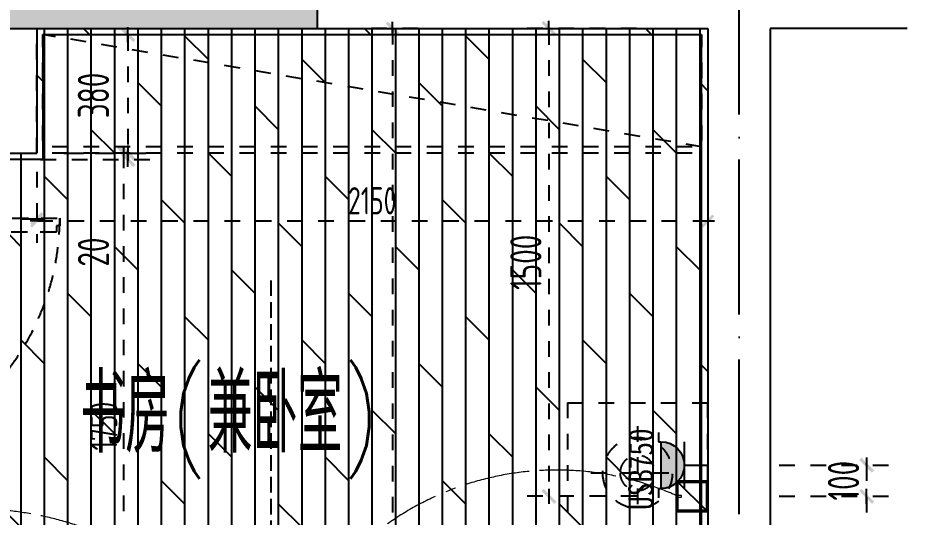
# Model space of a CAD drawing. Extents: x 133656 to 214778, y 12424 to 51506.
# Drawn here: x 167386 to 170235, y 17533 to 19133 of the extents above; entities that cross this region are included whole.
import ezdxf

# ---------------------------------------------------------------- set-up
doc = ezdxf.new("R2010")
doc.units = 0
doc.header["$MEASUREMENT"] = 0
for name, pattern in [('DASH', [0.35, 0.25, -0.1]), ('家具立面虚线', [93.035549, 25.891757, -20.481609, 26.180266, -20.481917]), ('家具虚线平面', [100, 50, -50]), ('索引', [26.102844, 8.811668, -1.657301, 1.657301, -1.850304, 8.811668, -1.657301, 1.657301]), ('轴线', [1279.947105, 991.697132, -142.311249, 0, -145.938724])]:
    doc.linetypes.add(name, pattern=pattern)
doc.layers.get('Defpoints').update_dxf_attribs({"color": 8})
for name, color, linetype in [('A-HATH', 8, 'Continuous'), ('A31.土建轴线', 251, 'Continuous'), ('B6.新建墙体定位', 203, 'Continuous'), ('C1.新建门', 70, 'Continuous'), ('E3.地面填充(网）', 250, 'Continuous'), ('F1.家具层', 51, 'Continuous'), ('G1.天花造型', 30, 'Continuous'), ('G2.天花造型尺寸', 144, 'Continuous'), ('H3.顶面烟感', 102, 'Continuous'), ('K1.机电开关', 30, 'Continuous'), ('K2.强电插座', 132, 'Continuous'), ('PS-中文', 50, 'Continuous'), ('WALL', 6, 'Continuous')]:
    doc.layers.add(name, color=color, linetype=linetype)
doc.layers.add('灯具连线', color=30, linetype='Continuous', lineweight=13)
doc.styles.add('_TCH_SPACE', font='SIMPLEX', dxfattribs={"height": 5, "bigfont": 'GBCBIG'})
doc.styles.add('标注数字', font='dim.shx', dxfattribs={"width": 0.8})
doc.styles.add('标题文字', font='')
doc.styles.get('标题文字').set_extended_font_data('SimSun')
doc.dimstyles.new('设计2017', dxfattribs={"dimscale": 100, "dimtxt": 2.5, "dimasz": 0.06, "dimexe": 2, "dimexo": 2.5, "dimgap": 0.6, "dimtad": 1, "dimdec": 0, "dimrnd": 5, "dimzin": 0, "dimdsep": 46, "dimtxsty": '标注数字', "dimblk": 'HBA_DIMENSION_TICK', "dimcen": 0.125, "dimclrd": 44, "dimclre": 44, "dimclrt": 50, "dimadec": 0, "dimazin": 0, "dimtfac": 1, "dimtdec": 0, "dimtix": 1, "dimtmove": 0, "dimatfit": 3, "dimldrblk": 'HBA_Leader_Arrow', "dimfxl": 7, "dimfxlon": 1, "dimtvp": 1, "dimtolj": 1, "dimtzin": 0, "dimarcsym": 0})

# ---------------------------------------------------------------- blocks, each defined once
blk = doc.blocks.new('HBA_DIMENSION_TICK')
at = {"color": 0, "linetype": 'ByBlock'}
for p, q in [((-10, 0), (0, 0)), ((0, 0), (10, 0))]:
    blk.add_line(p, q, dxfattribs=at)
at = {"color": 50, "linetype": 'ByBlock'}
blk.add_solid([(-10, -7), (-7, -10), (7, 10), (10, 7)], dxfattribs=at)
blk = doc.blocks.new('*D110')
at = {"layer": 'Defpoints', "color": 0, "linetype": '家具虚线平面', "transparency": 16777216}
for p in [(169558.6, 17699.6), (169511.7, 17599.6), (170104.9, 17599.6)]:
    blk.add_point(p, dxfattribs=at)
at = {"layer": 'K2.强电插座', "color": 44, "linetype": '家具虚线平面', "lineweight": -2, "transparency": 16777216}
for p, q in [((169824.9, 17699.6), (170184.9, 17699.6)), ((170104.9, 17702), (170104.9, 17704.4)), ((170104.9, 17699.6), (170104.9, 17599.6)), ((169824.9, 17599.6), (170184.9, 17599.6)), ((170104.9, 17597.2), (170104.9, 17594.8))]:
    blk.add_line(p, q, dxfattribs=at)
at = {"layer": 'K2.强电插座', "color": 44, "linetype": '家具虚线平面', "lineweight": -2, "transparency": 16777216, "xscale": 2.4, "yscale": 2.4, "zscale": 2.4}
for p, rotation in [((170104.9, 17699.6), 270), ((170104.9, 17599.6), 90)]:
    blk.add_blockref('HBA_DIMENSION_TICK', p, dxfattribs=dict(at, rotation=rotation))
at = {"layer": 'K2.强电插座', "color": 50, "linetype": '家具虚线平面', "transparency": 16777216, "insert": (170030.9, 17649.6), "char_height": 100, "attachment_point": 5, "rotation": 90, "style": '标注数字'}
blk.add_mtext('\\A1;100', dxfattribs=at)
blk = doc.blocks.new('HBA_Leader_Arrow')
at = {"color": 0, "linetype": 'ByBlock', "ltscale": 0.5}
blk.add_line((3.5, 0), (-10, 0), dxfattribs=at)
for points in [[(-11, 11.3), (-6.6, 14.4), (-0.6, 0), (3.5, 0)], [(-11, -11.3), (-6.6, -14.4), (-0.6, 0), (3.5, 0)]]:
    blk.add_solid(points, dxfattribs=at)
blk = doc.blocks.new('不间断电源')
h = blk.add_hatch(color=8)
h.dxf.hatch_style = 1
h.paths.add_polyline_path([(-70.3, 140.6, 1), (70.3, 140.6)])
for p, q in [((-98.4, 147.7), (-70.3, 147.7)), ((-70.3, 147.7), (-70.3, 140.6)), ((-70.3, 140.6), (70.3, 140.6)), ((70.3, 147.7), (70.3, 140.6)), ((70.3, 147.7), (98.4, 147.7)), ((70.3, 70.3), (-70.3, 70.3)), ((0, 70.3), (0, 0))]:
    blk.add_line(p, q)
blk.add_arc((0, 140.6), 70.3, 180, 0)
at = {"color": 1, "style": '标题文字'}
blk.add_attdef('REF.', (86, 32.6), '', height=70.9, dxfattribs=at)
blk = doc.blocks.new('*U55')
at = {"linetype": 'ByBlock'}
blk.add_line((6.7, 6.7), (0.3, 0.3), dxfattribs=at)
for points in [[(0, 7), (7, 7), (7, 0), (0, 0)], [(0.3, 6.7), (6.7, 6.7), (6.7, 0.3), (0.3, 0.3)]]:
    blk.add_lwpolyline(points, close=True, dxfattribs=at)
at = {"color": 0, "linetype": 'ByBlock', "lineweight": 0}
blk.add_lwpolyline([(3.7, 1.09), (3.3, 1.09), (3.3, 0.3), (3.7, 0.3)], close=True, dxfattribs=at)
blk = doc.blocks.new('A$C550E6FFC')
at = {"linetype": '家具虚线平面'}
for p, q in [((450, 450), (0, 450)), ((0, 0), (0, 450)), ((450, 450), (450, 0)), ((225, 375), (225, 75)), ((375, 225), (75, 225)), ((450, 0), (0, 0))]:
    blk.add_line(p, q, dxfattribs=at)
for radius in [112.5, 56.2]:
    blk.add_circle((225, 225), radius, dxfattribs=at)
blk = doc.blocks.new('*D156')
at = {"layer": 'Defpoints', "color": 0, "linetype": '家具虚线平面', "transparency": 16777216}
for p in [(169596.1, 17599.6), (169696.1, 16649.6), (170104.9, 16649.6)]:
    blk.add_point(p, dxfattribs=at)
at = {"layer": 'K2.强电插座', "color": 44, "linetype": '家具虚线平面', "lineweight": -2, "transparency": 16777216}
for p, q in [((169824.9, 17599.6), (170184.9, 17599.6)), ((170104.9, 17597.2), (170104.9, 16652)), ((169824.9, 16649.6), (170184.9, 16649.6))]:
    blk.add_line(p, q, dxfattribs=at)
at = {"layer": 'K2.强电插座', "color": 44, "linetype": '家具虚线平面', "lineweight": -2, "transparency": 16777216, "xscale": 2.4, "yscale": 2.4, "zscale": 2.4}
for p, rotation in [((170104.9, 17599.6), 90), ((170104.9, 16649.6), 270)]:
    blk.add_blockref('HBA_DIMENSION_TICK', p, dxfattribs=dict(at, rotation=rotation))
at = {"layer": 'K2.强电插座', "color": 50, "linetype": '家具虚线平面', "transparency": 16777216, "insert": (170030.9, 17124.6), "char_height": 100, "attachment_point": 5, "rotation": 90, "style": '标注数字'}
blk.add_mtext('\\A1;950', dxfattribs=at)
blk = doc.blocks.new('结构')
at = {"layer": 'A-HATH'}
blk.add_hatch(color=256, dxfattribs=at).paths.add_polyline_path([(4550, -750), (4550, -1950), (5650, -1950), (5650, -1750), (4750, -1750), (4750, -750)], flags=0)
at = {"layer": 'WALL'}
blk.add_lwpolyline([(4550, -750), (4550, -1950), (5650, -1950), (5650, -1750), (4750, -1750), (4750, -750), (4550, -750)], close=True, dxfattribs=at)
blk = doc.blocks.new('*D243')
at = {"layer": 'Defpoints', "color": 0, "linetype": '家具虚线平面', "transparency": 16777216}
for p in [(169596.1, 19099.6), (169087.3, 17599.6), (169496.1, 17599.6)]:
    blk.add_point(p, dxfattribs=at)
at = {"layer": 'K1.机电开关', "color": 44, "linetype": '家具虚线平面', "lineweight": -2, "transparency": 16777216}
for p, q in [((169367.3, 19099.6), (169007.3, 19099.6)), ((169087.3, 19097.2), (169087.3, 17602)), ((169367.3, 17599.6), (169007.3, 17599.6))]:
    blk.add_line(p, q, dxfattribs=at)
at = {"layer": 'K1.机电开关', "color": 44, "linetype": '家具虚线平面', "lineweight": -2, "transparency": 16777216, "xscale": 2.4, "yscale": 2.4, "zscale": 2.4}
for p, rotation in [((169087.3, 19099.6), 90), ((169087.3, 17599.6), 270)]:
    blk.add_blockref('HBA_DIMENSION_TICK', p, dxfattribs=dict(at, rotation=rotation))
at = {"layer": 'K1.机电开关', "color": 50, "linetype": '家具虚线平面', "transparency": 16777216, "insert": (169013.3, 18349.6), "char_height": 100, "attachment_point": 5, "rotation": 90, "style": '标注数字'}
blk.add_mtext('\\A1;1500', dxfattribs=at)
blk = doc.blocks.new('*D255')
at = {"layer": 'Defpoints', "color": 0, "linetype": '家具虚线平面', "transparency": 16777216}
for p in [(167446.1, 18699.6), (167738.4, 18699.6), (167241.4, 18679.6)]:
    blk.add_point(p, dxfattribs=at)
at = {"layer": 'G2.天花造型尺寸', "color": 44, "linetype": '家具虚线平面', "lineweight": -2, "transparency": 16777216}
for p, q in [((167546.1, 18699.6), (167818.4, 18699.6)), ((167738.4, 18702), (167738.4, 18704.4)), ((167738.4, 18679.6), (167738.4, 18699.6)), ((167458.4, 18679.6), (167818.4, 18679.6)), ((167738.4, 18677.2), (167738.4, 18674.8))]:
    blk.add_line(p, q, dxfattribs=at)
at = {"layer": 'G2.天花造型尺寸', "color": 44, "linetype": '家具虚线平面', "lineweight": -2, "transparency": 16777216, "xscale": 2.4, "yscale": 2.4, "zscale": 2.4}
for p, rotation in [((167738.4, 18699.6), 270), ((167738.4, 18679.6), 90)]:
    blk.add_blockref('HBA_DIMENSION_TICK', p, dxfattribs=dict(at, rotation=rotation))
at = {"layer": 'G2.天花造型尺寸', "color": 50, "linetype": '家具虚线平面', "transparency": 16777216, "insert": (167628, 18382.5), "char_height": 100, "attachment_point": 5, "rotation": 90, "style": '标注数字'}
blk.add_mtext('\\A1;20', dxfattribs=at)
blk = doc.blocks.new('*D256')
at = {"layer": 'Defpoints', "color": 0, "linetype": '家具虚线平面', "transparency": 16777216}
for p in [(167466.1, 19079.6), (167446.1, 18699.6), (167738.4, 18699.6)]:
    blk.add_point(p, dxfattribs=at)
at = {"layer": 'G2.天花造型尺寸', "color": 44, "linetype": '家具虚线平面', "lineweight": -2, "transparency": 16777216}
for p, q in [((167566.1, 19079.6), (167818.4, 19079.6)), ((167738.4, 19077.2), (167738.4, 18702)), ((167546.1, 18699.6), (167818.4, 18699.6))]:
    blk.add_line(p, q, dxfattribs=at)
at = {"layer": 'G2.天花造型尺寸', "color": 44, "linetype": '家具虚线平面', "lineweight": -2, "transparency": 16777216, "xscale": 2.4, "yscale": 2.4, "zscale": 2.4}
for p, rotation in [((167738.4, 19079.6), 90), ((167738.4, 18699.6), 270)]:
    blk.add_blockref('HBA_DIMENSION_TICK', p, dxfattribs=dict(at, rotation=rotation))
at = {"layer": 'G2.天花造型尺寸', "color": 50, "linetype": '家具虚线平面', "transparency": 16777216, "insert": (167628, 18884.4), "char_height": 100, "attachment_point": 5, "rotation": 90, "style": '标注数字'}
blk.add_mtext('\\A1;380', dxfattribs=at)
blk = doc.blocks.new('*D498')
at = {"layer": 'B6.新建墙体定位', "color": 44, "linetype": '家具虚线平面', "lineweight": -2, "transparency": 16777216}
for p, q in [((167446.1, 18639.7), (167446.1, 18419.2)), ((166796.1, 18559.7), (166796.1, 18419.2)), ((166798.2, 18489.2), (167444, 18489.2))]:
    blk.add_line(p, q, dxfattribs=at)
at = {"layer": 'Defpoints', "color": 0, "linetype": '家具虚线平面', "transparency": 16777216}
for p in [(167446.1, 18727.2), (166796.1, 18647.2), (167446.1, 18489.2)]:
    blk.add_point(p, dxfattribs=at)
at = {"layer": 'B6.新建墙体定位', "color": 44, "linetype": '家具虚线平面', "lineweight": -2, "transparency": 16777216, "xscale": 2.1, "yscale": 2.1, "zscale": 2.1, "rotation": 180}
blk.add_blockref('HBA_DIMENSION_TICK', (166796.1, 18489.2), dxfattribs=at)
at = {"layer": 'B6.新建墙体定位', "color": 44, "linetype": '家具虚线平面', "lineweight": -2, "transparency": 16777216, "xscale": 2.1, "yscale": 2.1, "zscale": 2.1}
blk.add_blockref('HBA_DIMENSION_TICK', (167446.1, 18489.2), dxfattribs=at)
at = {"layer": 'B6.新建墙体定位', "color": 50, "linetype": '家具虚线平面', "transparency": 16777216, "insert": (167121.1, 18553.9), "char_height": 87.5, "attachment_point": 5, "style": '标注数字'}
blk.add_mtext('\\A1;650', dxfattribs=at)
blk = doc.blocks.new('*D499')
at = {"layer": 'B6.新建墙体定位', "color": 44, "linetype": '家具虚线平面', "lineweight": -2, "transparency": 16777216}
for p, q in [((167446.1, 18639.7), (167446.1, 18412.2)), ((169596.1, 18504.1), (169596.1, 18412.2)), ((167448.2, 18482.2), (169594, 18482.2))]:
    blk.add_line(p, q, dxfattribs=at)
at = {"layer": 'Defpoints', "color": 0, "linetype": '家具虚线平面', "transparency": 16777216}
for p in [(167446.1, 18727.2), (169596.1, 18591.6), (169596.1, 18482.2)]:
    blk.add_point(p, dxfattribs=at)
at = {"layer": 'B6.新建墙体定位', "color": 44, "linetype": '家具虚线平面', "lineweight": -2, "transparency": 16777216, "xscale": 2.1, "yscale": 2.1, "zscale": 2.1, "rotation": 180}
blk.add_blockref('HBA_DIMENSION_TICK', (167446.1, 18482.2), dxfattribs=at)
at = {"layer": 'B6.新建墙体定位', "color": 44, "linetype": '家具虚线平面', "lineweight": -2, "transparency": 16777216, "xscale": 2.1, "yscale": 2.1, "zscale": 2.1}
blk.add_blockref('HBA_DIMENSION_TICK', (169596.1, 18482.2), dxfattribs=at)
at = {"layer": 'B6.新建墙体定位', "color": 50, "linetype": '家具虚线平面', "transparency": 16777216, "insert": (168521.1, 18546.9), "char_height": 87.5, "attachment_point": 5, "style": '标注数字'}
blk.add_mtext('\\A1;2150', dxfattribs=at)
blk = doc.blocks.new('*D500')
at = {"layer": 'B6.新建墙体定位', "color": 44, "linetype": '家具虚线平面', "lineweight": -2, "transparency": 16777216}
for p, q in [((168668.3, 19099.6), (168515.6, 19099.6)), ((168585.6, 19097.5), (168585.6, 15201.7)), ((168708.6, 15199.6), (168515.6, 15199.6))]:
    blk.add_line(p, q, dxfattribs=at)
at = {"layer": 'Defpoints', "color": 0, "linetype": '家具虚线平面', "transparency": 16777216}
for p in [(168755.8, 19099.6), (168585.6, 15199.6), (168796.1, 15199.6)]:
    blk.add_point(p, dxfattribs=at)
at = {"layer": 'B6.新建墙体定位', "color": 44, "linetype": '家具虚线平面', "lineweight": -2, "transparency": 16777216, "xscale": 2.1, "yscale": 2.1, "zscale": 2.1}
for p, rotation in [((168585.6, 19099.6), 90), ((168585.6, 15199.6), 270)]:
    blk.add_blockref('HBA_DIMENSION_TICK', p, dxfattribs=dict(at, rotation=rotation))
at = {"layer": 'B6.新建墙体定位', "color": 50, "linetype": '家具虚线平面', "transparency": 16777216, "insert": (168520.9, 17149.6), "char_height": 87.5, "attachment_point": 5, "rotation": 90, "style": '标注数字'}
blk.add_mtext('\\A1;3900', dxfattribs=at)
blk = doc.blocks.new('*D573')
at = {"layer": 'Defpoints', "color": 0, "linetype": '家具虚线平面', "transparency": 16777216}
for p in [(167446.1, 18699.6), (167725.1, 18699.6), (167890.2, 16949.6)]:
    blk.add_point(p, dxfattribs=at)
at = {"layer": 'H3.顶面烟感', "color": 44, "linetype": '家具虚线平面', "lineweight": -2, "transparency": 16777216}
for p, q in [((167533.6, 18699.6), (167795.1, 18699.6)), ((167725.1, 16951.7), (167725.1, 18697.5)), ((167802.7, 16949.6), (167655.1, 16949.6))]:
    blk.add_line(p, q, dxfattribs=at)
at = {"layer": 'H3.顶面烟感', "color": 44, "linetype": '家具虚线平面', "lineweight": -2, "transparency": 16777216, "xscale": 2.1, "yscale": 2.1, "zscale": 2.1}
for p, rotation in [((167725.1, 18699.6), 90), ((167725.1, 16949.6), 270)]:
    blk.add_blockref('HBA_DIMENSION_TICK', p, dxfattribs=dict(at, rotation=rotation))
at = {"layer": 'H3.顶面烟感', "color": 50, "linetype": '家具虚线平面', "transparency": 16777216, "insert": (167660.4, 17824.6), "char_height": 87.5, "attachment_point": 5, "rotation": 90, "style": '标注数字'}
blk.add_mtext('\\A1;1750', dxfattribs=at)

msp = doc.modelspace()

# ---------------------------------------------------------------- hatches: boundary and pattern name
at = {"layer": 'E3.地面填充(网）'}
h = msp.add_hatch(dxfattribs=at)
h.set_pattern_fill('DOLMIT', color=256, scale=300, angle=90)
h.set_pattern_definition([(90, (166796.07, 18699.63), (-75, 5e-15), []), (135, (166796.07, 18699.63), (-150, -150), [106.066, -212.132])])
h.paths.add_polyline_path([(167446.1, 18699.6), (166796.1, 18699.6), (166796.1, 15219.6), (168836.1, 15219.6), (168836.1, 15199.6), (169596.1, 15199.6), (169596.1, 19099.6), (167446.1, 19099.6)])

# ---------------------------------------------------------------- linework, layer by layer
at = {"layer": 'A31.土建轴线', "linetype": '轴线', "ltscale": 0.5}
msp.add_line((169696.1, 13702.3), (169696.1, 20199.6), dxfattribs=at)
at = {"layer": 'C1.新建门', "linetype": '家具立面虚线', "ltscale": 2}
msp.add_lwpolyline([(166726.1, 18466.6), (166716.1, 18466.6), (166716.1, 18491.6), (167520.1, 18491.6), (167520.1, 18466.6), (167510.1, 18466.6), (167510.1, 18447.6, -0.414214), (167509.1, 18446.6), (166727.1, 18446.6, -0.414214), (166726.1, 18447.6)], format="xyb", close=True, dxfattribs=at)
msp.add_arc((166713.2, 18494.5), 806.8, 270.2017, 359.7983, dxfattribs=at)
at = {"layer": 'F1.家具层', "linetype": '家具虚线平面', "flags": 128}
for points in [[(167446.1, 19099.6), (169596.1, 19099.6), (169596.1, 18699.6), (167446.1, 18699.6)], [(167466.1, 19079.6), (169576.1, 19079.6), (169576.1, 18719.6), (167466.1, 18719.6)]]:
    msp.add_lwpolyline(points, close=True, dxfattribs=at)
msp.add_lwpolyline([(169576.1, 18719.6), (167466.1, 19079.6)], dxfattribs=at)
at = {"layer": 'G1.天花造型'}
for p, q in [((167466.1, 19079.6), (167466.1, 18679.6)), ((167466.1, 19079.6), (169576.1, 19079.6)), ((169576.1, 15219.6), (169576.1, 19079.6)), ((167466.1, 18679.6), (166816.1, 18679.6))]:
    msp.add_line(p, q, dxfattribs=at)
at = {"layer": 'H3.顶面烟感', "linetype": 'DASH', "ltscale": 200}
msp.add_line((168196.1, 18291.7), (168196.1, 15219.6), dxfattribs=at)
at = {"layer": 'WALL'}
for p, q in [((167446.1, 19099.6), (169596.1, 19099.6)), ((167446.1, 19099.6), (167446.1, 18699.6)), ((169596.1, 19099.6), (169596.1, 15199.6)), ((169796.1, 19099.6), (169796.1, 14999.6)), ((170234.9, 19099.6), (169796.1, 19099.6)), ((166796.1, 18699.6), (167446.1, 18699.6))]:
    msp.add_line(p, q, dxfattribs=at)
at = {"layer": '灯具连线', "linetype": '索引', "ltscale": 20}
for centre, radius, start, end in [((169112.1, 16745.1), 938.6, 65.5673, 167.4115), ((167249.5, 16518.5), 1040.2, 24.4872, 110.1121)]:
    msp.add_arc(centre, radius, start, end, dxfattribs=at)

# ---------------------------------------------------------------- block references
at = {"layer": 'F1.家具层', "extrusion": (0, 0, -1), "zscale": -1}
msp.add_blockref('A$C550E6FFC', (-169596.1, 17449.6), dxfattribs=at)
at = {"layer": 'K1.机电开关', "xscale": 14.28571428571154, "yscale": 14.28571428571154, "zscale": 14.28571428571154, "rotation": 270}
msp.add_blockref('*U55', (169496.1, 17649.6), dxfattribs=at)
at = {"layer": 'K2.强电插座'}
ref = msp.add_blockref('不间断电源', (169596.1, 17699.6), dxfattribs=dict(at, xscale=-1.066666666666561, yscale=1.066666666666561, zscale=1.066666666666561, rotation=89.99999997048232))
ref.add_attrib('REF.', 'USB750', (169421.5, 17556.1), dxfattribs={"layer": '0', "color": 1, "height": 80, "rotation": 90, "style": '标题文字', "width": 0.8})
at = {"layer": 'WALL'}
msp.add_blockref('结构', (162696.1, 21049.6), dxfattribs=at)

# ---------------------------------------------------------------- texts
at = {"layer": 'PS-中文', "style": '_TCH_SPACE', "width": 0.8}
msp.add_text('书房(兼卧室)', height=250, dxfattribs=at).set_placement((167585.9, 17739.2))

# ---------------------------------------------------------------- dimensions: what is measured, and where the dimension line sits
at = {"layer": 'B6.新建墙体定位', "linetype": '家具虚线平面'}
dim = msp.add_linear_dim(base=(168585.6, 15199.6), p1=(168755.8, 19099.6), p2=(168796.1, 15199.6), angle=90, dimstyle='设计2017', override={"dimscale": 35, "dimtmove": 1}, dxfattribs=at)
dim.commit()
dim.dimension.update_dxf_attribs({"geometry": '*D500', "text_midpoint": (168520.9, 17149.6)})
for base, p1, p2, picture, middle in [((167446.1, 18489.2), (166796.1, 18647.2), (167446.1, 18727.2), '*D498', (167121.1, 18553.9)), ((169596.1, 18482.2), (167446.1, 18727.2), (169596.1, 18591.6), '*D499', (168521.1, 18546.9))]:
    dim = msp.add_linear_dim(base=base, p1=p1, p2=p2, dimstyle='设计2017', override={"dimscale": 35, "dimtmove": 1}, dxfattribs=at)
    dim.commit()
    dim.dimension.update_dxf_attribs({"geometry": picture, "text_midpoint": middle})
at = {"layer": 'G2.天花造型尺寸', "linetype": '家具虚线平面'}
for p1, angle, picture, middle in [((167466.1, 19079.6), 90, '*D256', (167628, 18884.4)), ((167241.4, 18679.6), 270, '*D255', (167628, 18382.5))]:
    dim = msp.add_linear_dim(base=(167738.4, 18699.6), p1=p1, p2=(167446.1, 18699.6), angle=angle, dimstyle='设计2017', override={"dimscale": 40, "dimrnd": 0, "dimtmove": 2}, dxfattribs=at)
    dim.commit()
    dim.dimension.update_dxf_attribs({"geometry": picture, "text_midpoint": middle, "dimtype": 160})
at = {"layer": 'H3.顶面烟感', "linetype": '家具虚线平面'}
dim = msp.add_linear_dim(base=(167725.1, 18699.6), p1=(167890.2, 16949.6), p2=(167446.1, 18699.6), angle=270, dimstyle='设计2017', override={"dimscale": 35, "dimtmove": 1}, dxfattribs=at)
dim.commit()
dim.dimension.update_dxf_attribs({"geometry": '*D573', "text_midpoint": (167660.4, 17824.6)})
at = {"layer": 'K1.机电开关', "linetype": '家具虚线平面'}
dim = msp.add_linear_dim(base=(169087.3, 17599.6), p1=(169596.1, 19099.6), p2=(169496.1, 17599.6), angle=270, dimstyle='设计2017', override={"dimscale": 40, "dimrnd": 0, "dimtmove": 2}, dxfattribs=at)
dim.commit()
dim.dimension.update_dxf_attribs({"geometry": '*D243', "text_midpoint": (169013.3, 18349.6)})
at = {"layer": 'K2.强电插座', "linetype": '家具虚线平面'}
for base, p1, p2, angle, picture, middle in [((170104.9, 17599.6), (169558.6, 17699.6), (169511.7, 17599.6), 270, '*D110', (170030.9, 17649.6)), ((170104.9, 16649.6), (169596.1, 17599.6), (169696.1, 16649.6), 90, '*D156', (170030.9, 17124.6))]:
    dim = msp.add_linear_dim(base=base, p1=p1, p2=p2, angle=angle, dimstyle='设计2017', override={"dimscale": 40, "dimrnd": 0, "dimtmove": 2}, dxfattribs=at)
    dim.commit()
    dim.dimension.update_dxf_attribs({"geometry": picture, "text_midpoint": middle})

doc.saveas('drawing.dxf')
